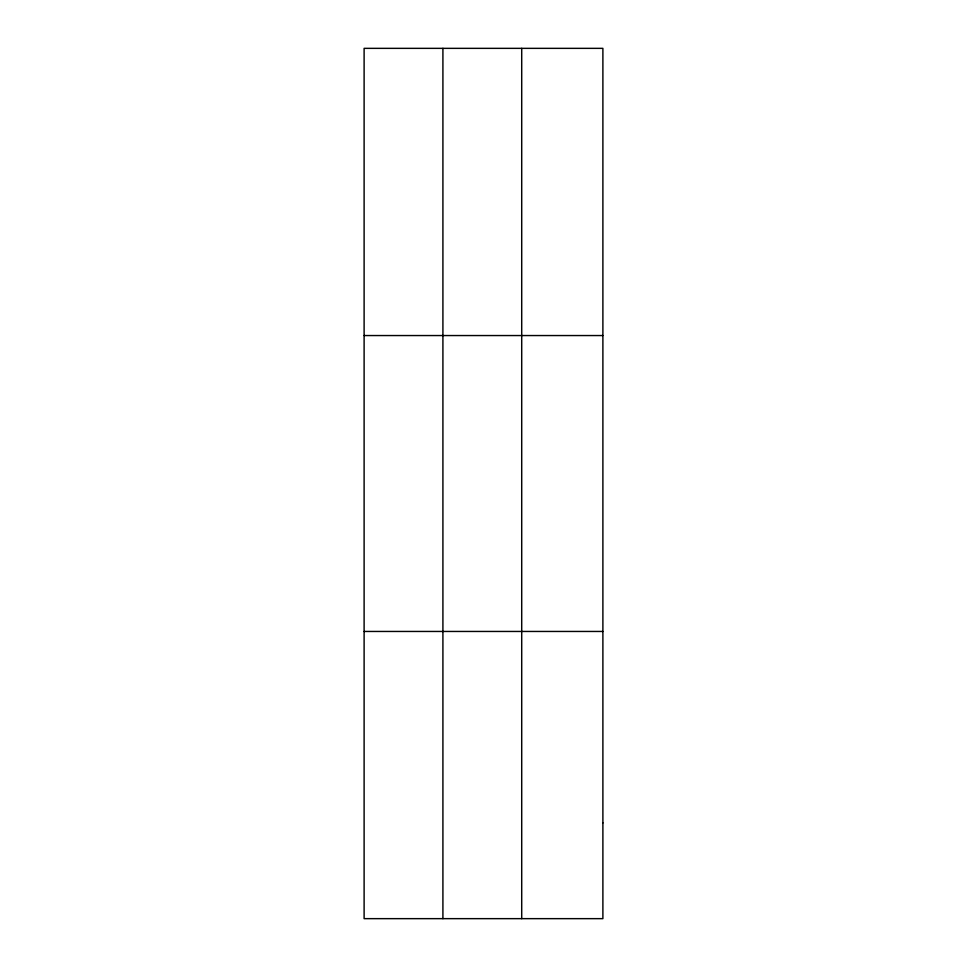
<?xml version="1.0" encoding="UTF-8"?>
<svg xmlns="http://www.w3.org/2000/svg" width="967" height="967" viewBox="0 0 967 967"><rect width="100%" height="100%" fill="white"/><g stroke="black" fill="none" stroke-linecap="round" stroke-linejoin="round"><path stroke-width="1.45" d="M364.112 335.549L602.888 335.549M364.112 631.451L602.888 631.451M521.709 48.35L521.709 918.65M442.91 48.35L442.91 918.65M602.888 822.917L602.888 918.65L364.112 918.65L364.112 48.35L602.888 48.35L602.888 822.917"/></g></svg>
